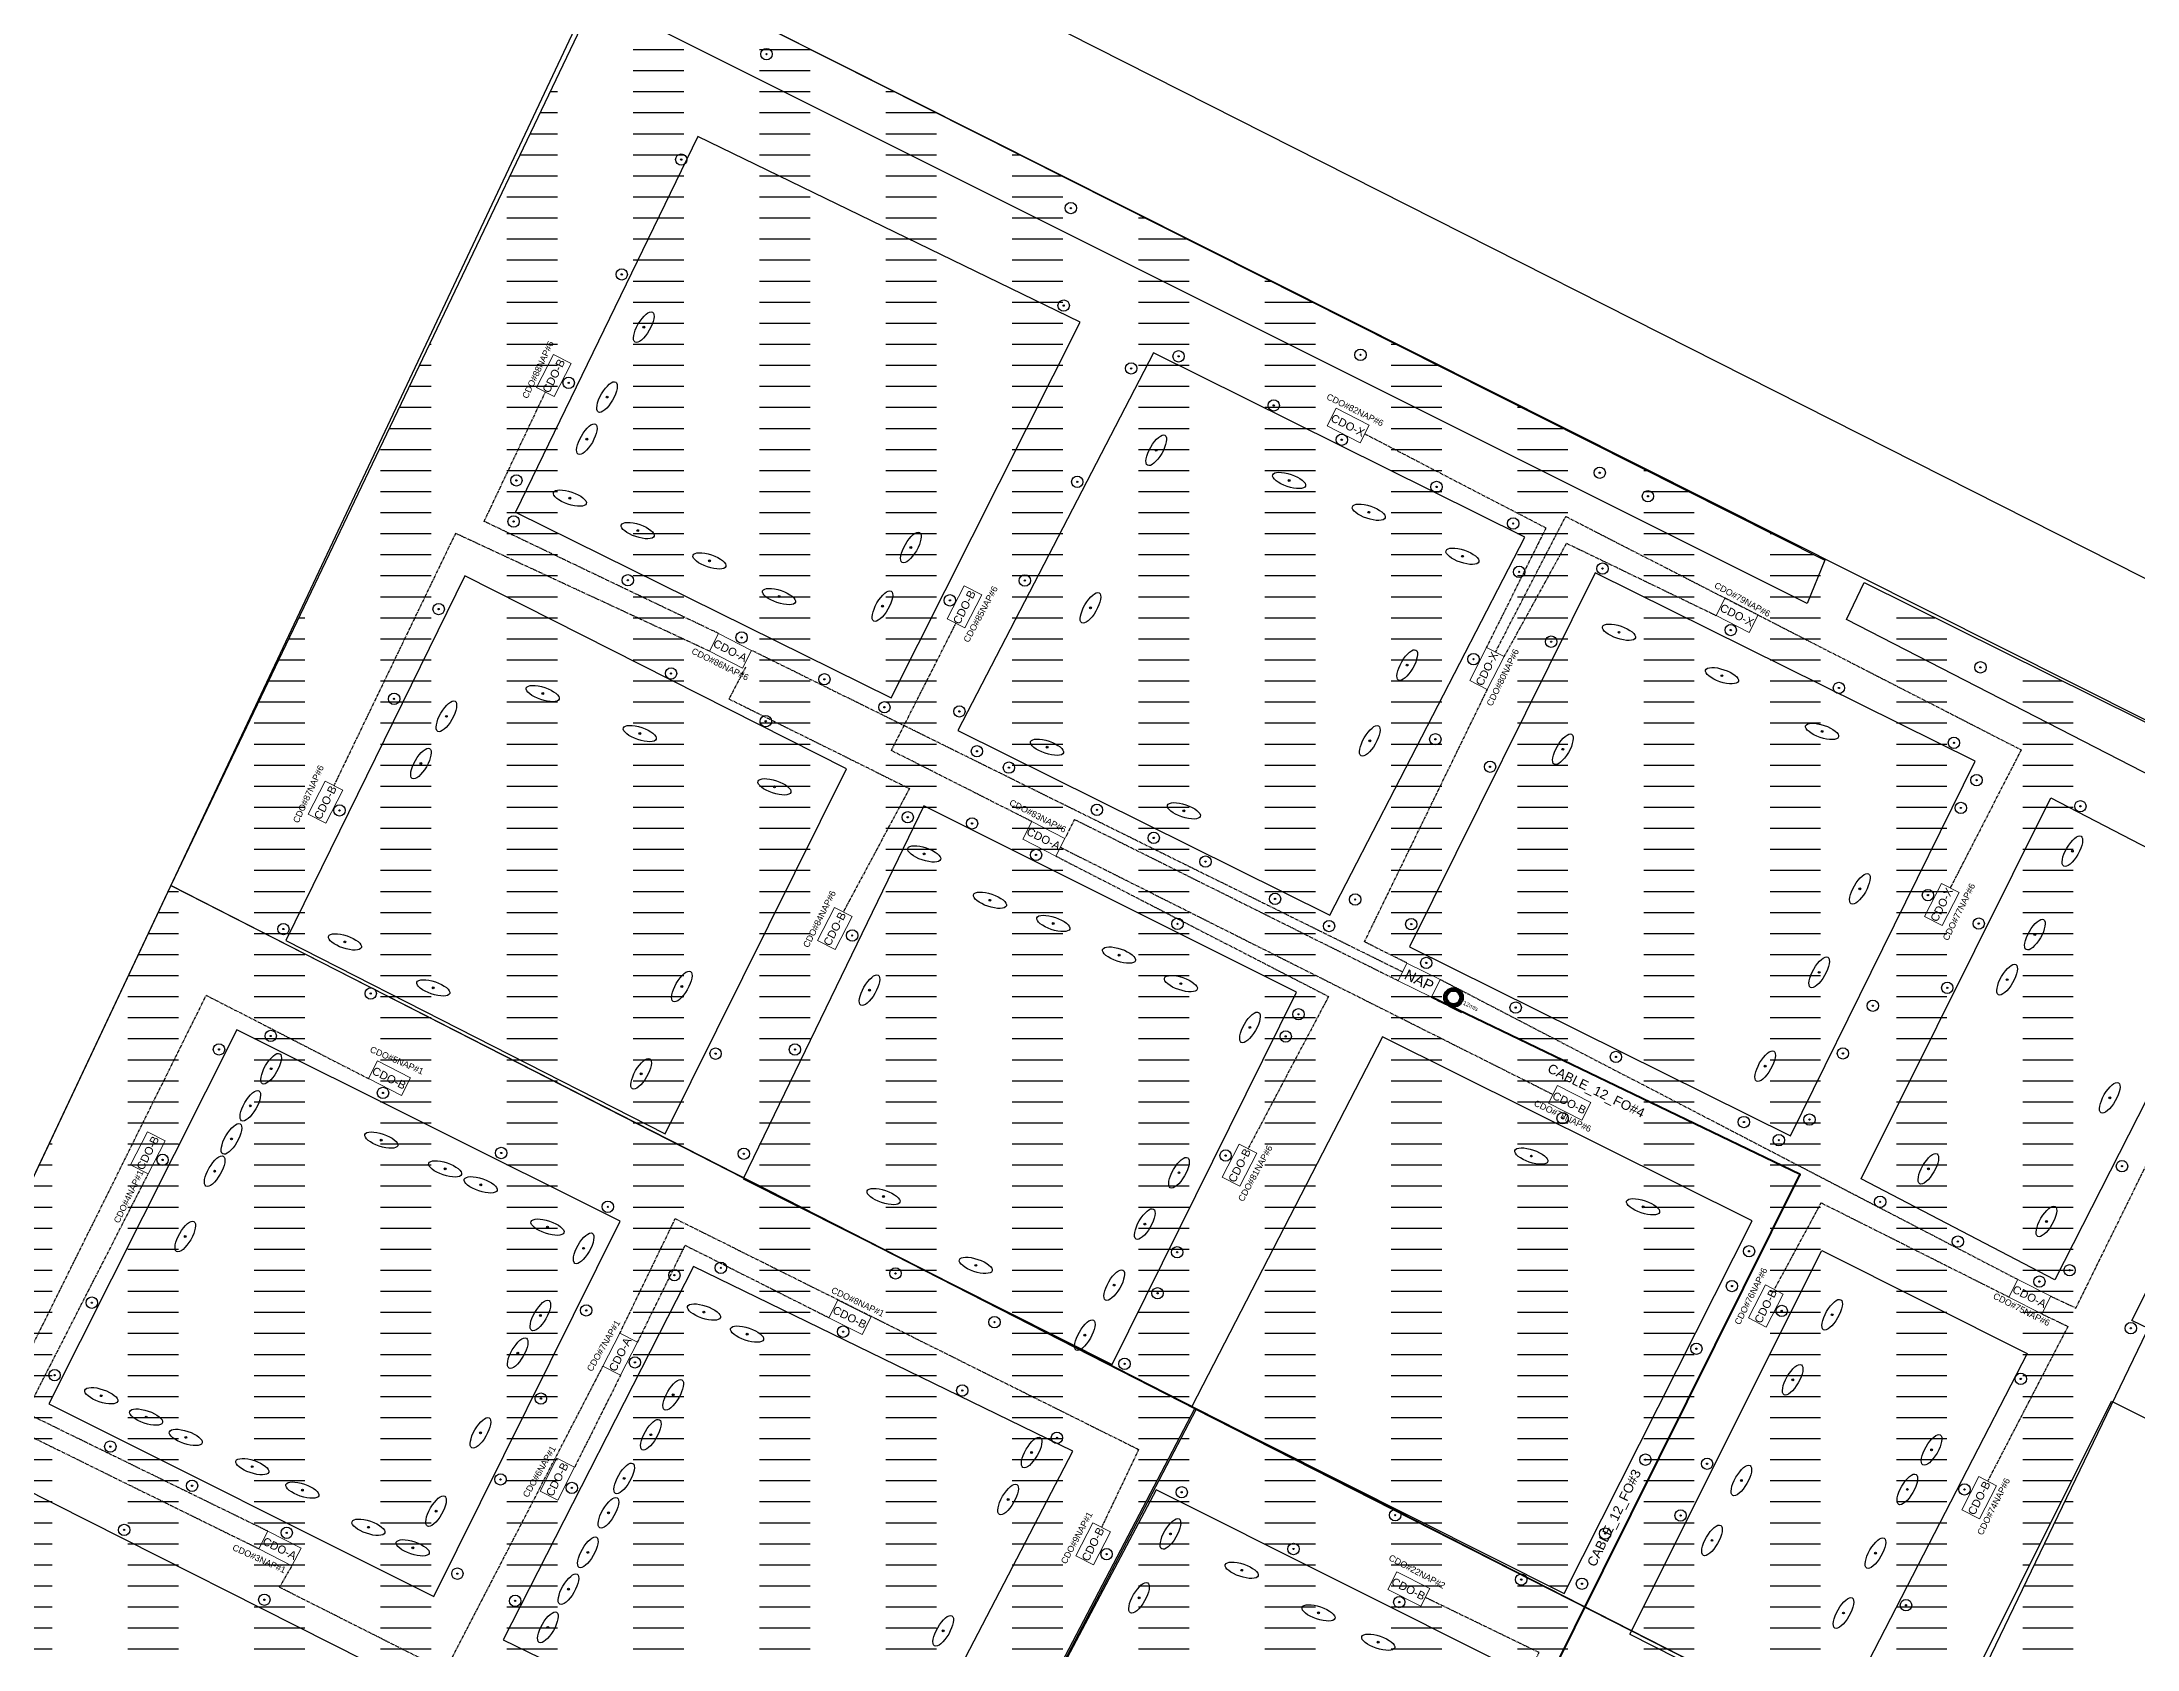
# Model space of a CAD drawing. Header units: metres. Extents: x 400841 to 403530, y 6344542 to 6346805.
# Drawn here: x 401739.6 to 402237.2, y 6345415 to 6345796.8 of the extents above; entities that cross this region are included whole.
import ezdxf
from ezdxf.enums import TextEntityAlignment as Align

# ---------------------------------------------------------------- set-up
doc = ezdxf.new("R2010")
doc.units = ezdxf.units.M
doc.header["$MEASUREMENT"] = 0
doc.linetypes.add('PHANTOM2', pattern=[1.25, 0.625, -0.125, 0.125, -0.125, 0.125, -0.125])
for name, color, linetype, lineweight in [('CDO', 10, 'Continuous', 20), ('Cluster', 62, 'Continuous', 30), ('Fibra_12_pelos_Diseño', 174, 'Continuous', 40), ('Fibra_CDO_A_a_CDO_B', 12, 'PHANTOM2', 30), ('Fibra_NAP_a_CDO_A', 52, 'PHANTOM2', 30), ('NAP', 102, 'Continuous', 20)]:
    doc.layers.add(name, color=color, linetype=linetype, lineweight=lineweight)
for name, color, linetype in [('CDO_name', 1, 'Continuous'), ('ID_CABLE', 7, 'Continuous'), ('Manzanas', 7, 'Continuous'), ('Postes', 5, 'Continuous'), ('Propiedades_Servicio', 104, 'Continuous')]:
    doc.layers.add(name, color=color, linetype=linetype)
doc.layers.get('0').off()
doc.styles.get("Standard").update_dxf_attribs({"font": 'arial.ttf'})
pattern_1 = [(0, (0, 0), (0, 5), [12, -18])]

# ---------------------------------------------------------------- blocks, each defined once
blk = doc.blocks.new('Postes')
at = {"layer": 'Postes'}
for radius in [1.35, 0.15]:
    blk.add_circle((0, 0), radius, dxfattribs=at)
blk = doc.blocks.new('HP')
blk.add_point((0, 0))
at = {"layer": 'Propiedades_Servicio'}
blk.add_circle((0, 0), 0.219, dxfattribs=at)
blk.add_ellipse((0, 0), major_axis=(2.06, 3.57), ratio=0.36506, dxfattribs=at)
blk = doc.blocks.new('CDO')
at = {"layer": 'CDO'}
blk.add_lwpolyline([(-4.34, 2.51), (4.48, 2.35), (4.39, -2.37), (-4.43, -2.2)], close=True, dxfattribs=at)
at = {"layer": 'CDO', "color": 7}
blk.add_attdef('CDO-X', text='', height=1.9, rotation=359.1864, dxfattribs=at).set_placement((-0.05, 0.06), align=Align.MIDDLE_CENTER)
blk = doc.blocks.new('NAP')
at = {"layer": 'NAP'}
blk.add_lwpolyline([(-4.46, -2.27), (4.36, -2.45), (4.46, 2.27), (-4.36, 2.45), (-4.46, -2.27)], dxfattribs=at)
at = {"layer": 'NAP', "color": 7}
blk.add_attdef('NAP', text='', height=2.5, rotation=359.0554, dxfattribs=at).set_placement((0.01, -1.26), align=Align.CENTER)
blk = doc.blocks.new('Ganancias')
for points in [[(0, -2.24), (-3.17, -2.3)], [(0, -1.58), (1.13, -1.51)], [(1.19, -1.91), (0, -1.88)], [(0, -2.24), (3.29, -2.28)]]:
    blk.add_lwpolyline(points)
for radius in [2.24, 1.88, 1.58]:
    blk.add_circle((0, 0), radius)
blk.add_attdef('10MTS', text='', height=1).set_placement((4.57, 0.44), align=Align.TOP_CENTER)
blk = doc.blocks.new('ACMAP_ANN_TEMPLATE_NAME_CABLE')
blk.add_attdef('CABLE', text='', height=1.5).set_placement((0, 0), align=Align.MIDDLE)
blk = doc.blocks.new('ACMAP_ANN_TEMPLATE_NAME_CAJA_CDO')
at = {"layer": 'CDO_name'}
blk.add_attdef('NAME_CDO', text='', height=1.5, dxfattribs=at).set_placement((0, 0), align=Align.TOP_CENTER)

msp = doc.modelspace()

# ---------------------------------------------------------------- hatches: boundary and pattern name
at = {"layer": 'Cluster', "transparency": 33554457}
h = msp.add_hatch(dxfattribs=at)
h.set_pattern_fill('ACAD_ISO03W100', color=1, style=2)
h.set_pattern_definition(pattern_1)
h.paths.add_polyline_path([(402281.95, 6345584.44), (402284.24, 6345583.35), (402290.01, 6345595.32), (402319.96, 6345581.05), (402320.15, 6345581.45), (402168.16, 6345659.62), (402172.73, 6345669.1), (402163.13, 6345673.92), (402158.83, 6345663.35), (401887.44, 6345799.15), (401885.82, 6345802.69), (401886.15, 6345806.56), (401888.08, 6345808.49), (401893.47, 6345809.44), (401876.07, 6345818.18), (401770.19, 6345596.43), (401906.27, 6345526.98), (401948.98, 6345615.28), (402037.53, 6345571.04), (401993.65, 6345482.39), (402012.67, 6345472.68), (402057.96, 6345560.46), (402145.73, 6345516.71), (402100.88, 6345427.67), (402117.1, 6345419.39), (402162.28, 6345509.71), (402211.05, 6345485.18), (402164.63, 6345395.13), (402181.48, 6345386.53), (402187.88, 6345383.28), (402188.95, 6345385.51), (402187.39, 6345386.29), (402231.11, 6345473.88), (402231.44, 6345473.72), (402239.83, 6345491.16), (402235.95, 6345493.02)])
h.paths.add_polyline_path([(402045.42, 6345589.37), (401957.13, 6345633.23), (402003.56, 6345722.91), (402091.79, 6345679.15)], flags=16)
h.paths.add_polyline_path([(402064.38, 6345581.84), (402108.46, 6345670.7), (402198.7, 6345625.96), (402154.88, 6345536.91)], flags=16)
h.paths.add_polyline_path([(402063.73, 6345577.98), (402071.65, 6345574.08), (402069.56, 6345569.85), (402061.65, 6345573.75)], flags=16)
h.paths.add_polyline_path([(402063.71, 6345577.42), (402071.29, 6345573.73), (402069.64, 6345570.36), (402062.06, 6345574.05)], flags=0)
h.paths.add_polyline_path([(401941.24, 6345640.97), (401852.02, 6345685.07), (401895.38, 6345774.32), (401986.16, 6345730.22)], flags=16)
h.paths.add_polyline_path([(401930.64, 6345624.12), (401887.56, 6345537.39), (401797.47, 6345583.35), (401839.97, 6345670)], flags=16)
h.paths.add_polyline_path([(402171.63, 6345526.68), (402216.64, 6345617.22), (402263.54, 6345592.87), (402217.63, 6345502.73)], flags=16)
h.paths.add_polyline_path([(402057.96, 6345560.46), (402012.67, 6345472.68), (402022.55, 6345467.64), (402101.13, 6345428.17), (402145.73, 6345516.71)], flags=17)
h.paths.add_polyline_path([(402037.53, 6345571.04), (401948.98, 6345615.28), (401906.27, 6345526.98), (401957.17, 6345501.01), (401993.76, 6345482.6)], flags=17)
h.paths.add_polyline_path([(402211.05, 6345485.18), (402162.28, 6345509.71), (402117.1, 6345419.39), (402164.63, 6345395.13)], flags=17)
h.paths.add_polyline_path([(401939.55, 6345786.28), (401893.47, 6345809.44), (401888.08, 6345808.49), (401886.15, 6345806.56), (401885.82, 6345802.69), (401887.44, 6345799.15), (402158.83, 6345663.35), (402163.02, 6345673.66)], flags=17)
h.paths.add_polyline_path([(402172.37, 6345668.34), (402168.16, 6345659.62), (402320.15, 6345581.45), (402325.32, 6345592.42), (402323.08, 6345593.55)])
h = msp.add_hatch(dxfattribs=at)
h.set_pattern_fill('ACAD_ISO03W100', color=3, style=2)
h.set_pattern_definition(pattern_1)
h.paths.add_polyline_path([(402013.31, 6345472.06), (401930.17, 6345514.59), (401906.13, 6345526.69), (401906.21, 6345526.85), (401770.19, 6345596.43), (401661.56, 6345366.02), (401672.29, 6345349.49), (401892.08, 6345240.48)])
h.paths.add_polyline_path([(401849.14, 6345417.15), (401894.34, 6345505.91), (401984.37, 6345461.98), (401938.45, 6345373.67)], flags=16)
h.paths.add_polyline_path([(401824.65, 6345408.03), (401780.57, 6345317.72), (401687.55, 6345362.36), (401734.35, 6345453.64)], flags=16)
h.paths.add_polyline_path([(401840.53, 6345399.53), (401930.88, 6345354.52), (401886.82, 6345265.18), (401796.26, 6345308.89)], flags=16)
h.paths.add_polyline_path([(401832.64, 6345427.47), (401741.2, 6345473.24), (401785.84, 6345562.13), (401876.92, 6345516.63)], flags=16)
h.paths.add_polyline_path([(401850.03, 6345405.05), (401857.94, 6345401.15), (401855.86, 6345396.92), (401847.94, 6345400.82)], flags=16)
h.paths.add_polyline_path([(401840.53, 6345399.53), (401796.26, 6345308.89), (401886.82, 6345265.18), (401930.88, 6345354.52)], flags=0)
h.paths.add_polyline_path([(401824.65, 6345408.03), (401734.35, 6345453.64), (401687.55, 6345362.36), (401780.57, 6345317.72)], flags=0)
h.paths.add_polyline_path([(401876.92, 6345516.63), (401785.84, 6345562.13), (401741.2, 6345473.24), (401832.64, 6345427.47)], flags=0)
h.paths.add_polyline_path([(401984.37, 6345461.98), (401894.34, 6345505.91), (401849.14, 6345417.15), (401938.45, 6345373.67)], flags=0)
h = msp.add_hatch(dxfattribs=at)
h.set_pattern_fill('ACAD_ISO03W100', color=6, style=2)
h.set_pattern_definition(pattern_1)
h.paths.add_polyline_path([(402550.77, 6345468.51), (402494.14, 6345497.11), (402498.02, 6345505.51), (402331.97, 6345589.01), (402326.05, 6345592.05), (402320.19, 6345580.94), (402290.01, 6345595.32), (402187.88, 6345383.28), (402314.93, 6345318.65), (402306.12, 6345301.44), (402432.16, 6345237.89)])
h.paths.add_polyline_path([(402367.07, 6345425.06), (402364.99, 6345420.83), (402357.07, 6345424.73), (402359.16, 6345428.96)], flags=16)
h.paths.add_polyline_path([(402357.49, 6345425.04), (402365.07, 6345421.34), (402366.71, 6345424.71), (402359.13, 6345428.41)], flags=8)
h = msp.add_hatch(dxfattribs=at)
h.set_pattern_fill('ACAD_ISO03W100', color=4, style=2)
h.set_pattern_definition(pattern_1)
h.paths.add_polyline_path([(402314.93, 6345318.65), (402187.88, 6345383.28), (402187.87, 6345383.27), (402181.48, 6345386.53), (402013.66, 6345471.89), (401892.44, 6345240.31), (402197.31, 6345088.77)])
h.paths.add_polyline_path([(402053.04, 6345318.43), (402048.84, 6345320.56), (402052.82, 6345328.43), (402057.03, 6345326.3)], flags=16)
h.paths.add_polyline_path([(402052.74, 6345318.85), (402056.52, 6345326.38), (402053.17, 6345328.07), (402049.39, 6345320.53)], flags=8)

# ---------------------------------------------------------------- linework, layer by layer
at = {"layer": 'Cluster'}
for points in [[(401770.19, 6345596.43), (402187.87, 6345383.27), (402290.01, 6345595.32), (402320.19, 6345580.94), (402326.05, 6345592.05), (401876.07, 6345818.18), (401770.19, 6345596.43)], [(401892.43, 6345240.3), (402013.66, 6345471.88), (401770.19, 6345596.43), (401661.56, 6345366.02), (401672.29, 6345349.49), (401892.43, 6345240.3)]]:
    msp.add_lwpolyline(points, dxfattribs=at)
msp.add_lwpolyline([(402314.93, 6345318.65), (402013.31, 6345472.07), (401892.08, 6345240.49), (402197.31, 6345088.77)], close=True, dxfattribs=at)
at = {"layer": 'Fibra_12_pelos_Diseño', "ltscale": 15}
for points in [[(402157.01, 6345527.46), (402157.15, 6345527.75), (402069.56, 6345569.85)], [(402057.03, 6345326.3), (402157.01, 6345527.46)]]:
    msp.add_lwpolyline(points, dxfattribs=at)
at = {"layer": 'Fibra_CDO_A_a_CDO_B'}
for points in [[(401900.25, 6345656.27), (401844.6, 6345682.9), (401859.13, 6345713.62)], [(402082.68, 6345652.94), (402096.79, 6345681.3), (402053.72, 6345703.68)], [(402084.78, 6345651.86), (402101.46, 6345684.07), (402209.65, 6345628.62), (402192.79, 6345595.81)], [(401898.1, 6345652.07), (401837.79, 6345680.05), (401808.9, 6345620.11)], [(402086.88, 6345650.79), (402101.68, 6345677.69), (402137.21, 6345660.53)], [(401974.67, 6345611.59), (401941.31, 6345628.46), (401956.63, 6345658.65)], [(401906.68, 6345648.28), (401902.74, 6345640.71), (401945.59, 6345619.43), (401929.89, 6345590.09)], [(401981.45, 6345605.47), (402098.47, 6345546.74)], [(401980.38, 6345603.37), (402045.14, 6345570.02), (402026.03, 6345533.88)], [(401791.1, 6345438.77), (401728.61, 6345469.54), (401778.59, 6345570.31), (401817.1, 6345550.52)], [(402216.68, 6345498.8), (402222.64, 6345496.01), (402245.17, 6345541.82)], [(401793.24, 6345442.97), (401735.76, 6345471.07), (401764.81, 6345527.9)], [(402206.68, 6345498.61), (402162.09, 6345520.98), (402150.99, 6345500.42)], [(401876.83, 6345490.05), (401889.98, 6345517.24), (402000.04, 6345462.39), (401991.22, 6345443.89)], [(401881.03, 6345487.89), (401892.34, 6345510.91), (401926.48, 6345493.71)], [(402214.54, 6345494.6), (402220.73, 6345491.64), (402201.68, 6345454.87)], [(401877, 6345480.04), (401866.09, 6345458.21)], [(402079.09, 6345381.29), (402095.13, 6345414.15), (402068.11, 6345427.26)]]:
    msp.add_lwpolyline(points, dxfattribs=at)
at = {"layer": 'Fibra_NAP_a_CDO_A'}
for points in [[(402062.69, 6345575.86), (401908.11, 6345652.26)], [(402063.73, 6345577.98), (402053.67, 6345583.02), (402082.85, 6345642.94)], [(402061.65, 6345573.75), (401984.8, 6345612.05), (401982.53, 6345607.58)], [(402071.65, 6345574.08), (402208.82, 6345502.81)], [(401850.03, 6345405.05), (401836.51, 6345412.01), (401872.81, 6345482.2)], [(401848.99, 6345402.94), (401796, 6345429.66), (401798.95, 6345434.76)]]:
    msp.add_lwpolyline(points, dxfattribs=at)
at = {"layer": 'Manzanas'}
msp.add_line((402116.69, 6345418.56), (402164.28, 6345394.45), dxfattribs=at)
for points in [[(401909.25, 6345836.38), (402292.07, 6345642.57), (402291.64, 6345685.71), (402325.83, 6345718.15), (402293.67, 6345740.89), (402293.42, 6345766.42), (402334.01, 6345778.54), (401968.8, 6345962.61), (401909.25, 6345836.38)], [(401887.44, 6345799.15), (401885.82, 6345802.69), (401886.15, 6345806.56), (401888.08, 6345808.49), (401893.56, 6345809.46), (402163.02, 6345673.66), (402158.83, 6345663.35), (401887.44, 6345799.15)], [(402130.3, 6345122.33), (401672.29, 6345349.49), (401661.56, 6345366.02), (401868.73, 6345805.43)], [(401852.02, 6345685.07), (401941.24, 6345640.97), (401986.16, 6345730.22), (401895.38, 6345774.32), (401852.02, 6345685.07)], [(402091.79, 6345679.15), (402003.56, 6345722.91), (401957.13, 6345633.23), (402045.42, 6345589.37), (402091.79, 6345679.15)], [(401797.47, 6345583.35), (401887.56, 6345537.39), (401930.64, 6345624.12), (401839.97, 6345670), (401797.47, 6345583.35)], [(402108.46, 6345670.7), (402064.38, 6345581.84), (402154.88, 6345536.91), (402198.7, 6345625.96), (402108.46, 6345670.7)], [(402168.16, 6345659.62), (402172.37, 6345668.34), (402325.33, 6345592.43), (402320.15, 6345581.45), (402168.16, 6345659.62)], [(401948.98, 6345615.28), (401906.13, 6345526.69), (401993.76, 6345482.6), (402037.53, 6345571.04), (401948.98, 6345615.28)], [(402263.54, 6345592.87), (402217.63, 6345502.73), (402171.63, 6345526.68), (402216.64, 6345617.22), (402263.54, 6345592.87)], [(402352.03, 6345550.84), (402306.53, 6345459.11), (402235.95, 6345493.02), (402281.95, 6345584.44), (402352.03, 6345550.84)], [(401876.92, 6345516.63), (401785.84, 6345562.13), (401741.2, 6345473.24), (401832.64, 6345427.47), (401876.92, 6345516.63)], [(402145.73, 6345516.71), (402057.96, 6345560.46), (402012.64, 6345472.62), (402101.13, 6345428.17), (402145.73, 6345516.71)], [(402116.69, 6345418.56), (402162.28, 6345509.71), (402211.05, 6345485.18), (402164.28, 6345394.45)], [(401984.37, 6345461.98), (401894.34, 6345505.91), (401849.14, 6345417.15), (401938.45, 6345373.67), (401984.37, 6345461.98)], [(402253, 6345353.23), (402187.39, 6345386.29), (402231.11, 6345473.88), (402296.66, 6345441.11), (402252.73, 6345352.7)], [(401687.55, 6345362.36), (401780.57, 6345317.72), (401824.65, 6345408.03), (401734.35, 6345453.64), (401687.55, 6345362.36)], [(402089.84, 6345409.87), (402004.2, 6345452.84), (401957.03, 6345363.72), (402044.59, 6345320.23), (402089.84, 6345409.87)]]:
    msp.add_lwpolyline(points, dxfattribs=at)

# ---------------------------------------------------------------- block references
at = {"layer": 'CDO'}
for p, rotation, values in [((401861.2, 6345717.49), 63.90027198787766, {'CDO-X': 'CDO-B'}), ((402049.74, 6345705.64), 334.0033842044514, {'CDO-X': 'CDO-X'}), ((401958.7, 6345662.52), 63.90027198787766, {'CDO-X': 'CDO-B'}), ((402142.15, 6345660.57), 334.0033842044514, {'CDO-X': 'CDO-X'}), ((401903.05, 6345652.11), 334.0033842044514, {'CDO-X': 'CDO-A'}), ((402082.82, 6345647.89), 63.90027198787766, {'CDO-X': 'CDO-X'}), ((401806.94, 6345616.13), 63.90027198787766, {'CDO-X': 'CDO-B'}), ((401977.47, 6345607.43), 334.0033842044514, {'CDO-X': 'CDO-A'}), ((402190.83, 6345591.83), 63.90027198787766, {'CDO-X': 'CDO-X'}), ((401927.93, 6345586.11), 63.90027198787766, {'CDO-X': 'CDO-B'}), ((401822.05, 6345550.56), 334.0033842044514, {'CDO-X': 'CDO-B'}), ((402102.35, 6345544.68), 334.0033842044514, {'CDO-X': 'CDO-B'}), ((401764.78, 6345532.85), 63.90027198787766, {'CDO-X': 'CDO-B'}), ((402024.07, 6345529.9), 63.90027198787766, {'CDO-X': 'CDO-B'}), ((402149.02, 6345496.44), 63.90027198787766, {'CDO-X': 'CDO-B'}), ((402211.63, 6345498.65), 334.0033842044514, {'CDO-X': 'CDO-A'}), ((401931.43, 6345493.75), 334.0033842044514, {'CDO-X': 'CDO-B'}), ((401876.97, 6345484.99), 63.90027198787766, {'CDO-X': 'CDO-A'}), ((401862.03, 6345455.31), 63.90027198787766, {'CDO-X': 'CDO-B'}), ((402199.72, 6345450.89), 63.90027198787766, {'CDO-X': 'CDO-B'}), ((401989.26, 6345439.91), 63.90027198787766, {'CDO-X': 'CDO-B'}), ((401796.04, 6345438.81), 334.0033842044514, {'CDO-X': 'CDO-A'}), ((402064.13, 6345429.21), 334.0033842044514, {'CDO-X': 'CDO-B'})]:
    msp.add_blockref('CDO', p, dxfattribs=dict(at, rotation=rotation)).add_auto_attribs(values)
at = {"layer": 'CDO_name'}
for p, rotation, values in [((401856.69, 6345719.25), 64.76901359276007, {'NAME_CDO': 'CDO#88NAP#6'}), ((402051.78, 6345710.05), 333.4596699471315, {'NAME_CDO': 'CDO#82NAP#6'}), ((401961.83, 6345661.2), 61.72447730536977, {'NAME_CDO': 'CDO#85NAP#6'}), ((402143.8, 6345664.99), 331.1395163309676, {'NAME_CDO': 'CDO#79NAP#6'}), ((401900.98, 6345649.64), 333.668346968505, {'NAME_CDO': 'CDO#86NAP#6'}), ((402085.83, 6345646.14), 63.84460303303533, {'NAME_CDO': 'CDO#80NAP#6'}), ((401802.18, 6345618.43), 65.53270972701394, {'NAME_CDO': 'CDO#87NAP#6'}), ((401976.44, 6345613.57), 332.9639329346925, {'NAME_CDO': 'CDO#83NAP#6'}), ((401923.56, 6345588.76), 63.41024018256284, {'NAME_CDO': 'CDO#84NAP#6'}), ((402194.18, 6345590.45), 63.90021042202357, {'NAME_CDO': 'CDO#77NAP#6'}), ((401824.16, 6345555.54), 336.4902868771075, {'NAME_CDO': 'CDO#5NAP#1'}), ((402101.08, 6345542.31), 334.3141716262377, {'NAME_CDO': 'CDO#78NAP#6'}), ((402027.08, 6345528.36), 61.53116027416547, {'NAME_CDO': 'CDO#81NAP#6'}), ((401759.47, 6345522.81), 64.4621223127046, {'NAME_CDO': 'CDO#4NAP#1'}), ((402144.78, 6345499.16), 63.41018237681759, {'NAME_CDO': 'CDO#76NAP#6'}), ((401933.66, 6345498.15), 334.5606357689957, {'NAME_CDO': 'CDO#8NAP#1'}), ((402210.08, 6345496.35), 332.9594760614654, {'NAME_CDO': 'CDO#75NAP#6'}), ((401872.29, 6345487.42), 60.01963506294719, {'NAME_CDO': 'CDO#7NAP#1'}), ((401857.04, 6345457.51), 60.40377698213435, {'NAME_CDO': 'CDO#6NAP#1'}), ((402202.41, 6345449.18), 63.4102014725387, {'NAME_CDO': 'CDO#74NAP#6'}), ((401984.66, 6345441.76), 61.994860942004, {'NAME_CDO': 'CDO#9NAP#1'}), ((401791.48, 6345437.13), 335.6607615156718, {'NAME_CDO': 'CDO#3NAP#1'}), ((402066.5, 6345434.06), 331.9531931201576, {'NAME_CDO': 'CDO#22NAP#2'})]:
    msp.add_blockref('ACMAP_ANN_TEMPLATE_NAME_CAJA_CDO', p, dxfattribs=dict(at, rotation=rotation)).add_auto_attribs(values)
at = {"layer": 'Cluster', "rotation": 334.9351310527323}
msp.add_blockref('NAP', (402066.65, 6345573.91), dxfattribs=at).add_auto_attribs({'NAP': 'NAP'})
at = {"layer": 'Fibra_12_pelos_Diseño', "rotation": 334.1632346316972}
msp.add_blockref('Ganancias', (402074.8, 6345569.81), dxfattribs=at).add_auto_attribs({'10MTS': '12mts'})
at = {"layer": 'ID_CABLE', "xscale": 1.5, "yscale": 1.5, "zscale": 1.5, "rotation": 333.9947660792791}
msp.add_blockref('ACMAP_ANN_TEMPLATE_NAME_CABLE', (402108.59, 6345547.39), dxfattribs=at).add_auto_attribs({'CABLE': 'CABLE_12_FO#4'})
at = {"layer": 'ID_CABLE', "color": 7, "xscale": 1.5, "yscale": 1.5, "zscale": 1.5, "rotation": 64.15477273673093}
msp.add_blockref('ACMAP_ANN_TEMPLATE_NAME_CABLE', (402113.22, 6345446.01), dxfattribs=at).add_auto_attribs({'CABLE': 'CABLE_12_FO#3'})
at = {"layer": 'Manzanas'}
for p in [(401911.66, 6345793.89), (401891.41, 6345768.85), (401983.92, 6345757.34), (401877.27, 6345741.58), (401982.23, 6345734.17), (402052.72, 6345722.46), (401998.25, 6345719.24), (402009.53, 6345722.11), (401864.67, 6345715.82), (402032.12, 6345710.45), (402048.28, 6345702.29), (401852.26, 6345692.63), (402109.55, 6345694.45), (401985.46, 6345692.3), (402070.79, 6345691.08), (402121, 6345688.86), (401851.6, 6345682.87), (402088.99, 6345682.4), (401878.73, 6345668.91), (401973, 6345668.84), (402110.2, 6345671.68), (401955.21, 6345664.14), (401833.79, 6345662.06), (401905.75, 6345655.31), (402140.65, 6345657.07), (402199.96, 6345648.22), (401888.98, 6345646.77), (401925.4, 6345645.38), (402166.36, 6345643.32), (401823.21, 6345640.73), (401939.65, 6345638.73), (401957.46, 6345637.75), (401911.48, 6345635.42), (401961.64, 6345628.28), (402193.67, 6345630.29), (401969.23, 6345624.39), (402199.04, 6345621.41), (401810.25, 6345614.24), (401990.13, 6345614.36), (402223.69, 6345615.22), (401945.2, 6345612.6), (401960.47, 6345611.15), (401975.67, 6345603.65), (402003.62, 6345607.7), (402015.92, 6345602.06), (402032.43, 6345593.21), (401796.91, 6345586.05), (401932.01, 6345584.52), (402009.26, 6345587.28), (402045.25, 6345586.75), (402068.35, 6345578), (401817.65, 6345570.73), (402089.58, 6345567.39), (401793.9, 6345560.64), (401781.62, 6345557.45), (401899.56, 6345556.44), (401918.4, 6345557.42), (402113.4, 6345555.66), (401820.57, 6345547.11), (402100.73, 6345541.12), (402143.78, 6345540.2), (402152.08, 6345535.88), (401768.22, 6345531.2), (401848.65, 6345532.84), (401906.26, 6345532.67), (401873.96, 6345520.06), (402176.15, 6345521.24), (402194.6, 6345511.79), (401889.77, 6345503.81), (401900.81, 6345505.55), (401942.28, 6345504.24), (402213.97, 6345502.28), (401751.42, 6345497.28), (401868.84, 6345495.45), (401929.85, 6345490.39), (401965.81, 6345492.65), (402235.68, 6345491.21), (401742.58, 6345480.05), (401880.4, 6345483.1), (401858.07, 6345474.49), (401958.14, 6345476.41), (401980.63, 6345465.17), (401755.81, 6345463.08), (401775.22, 6345453.78), (401848.49, 6345455.3), (401865.42, 6345453.27), (402010.26, 6345452.23), (402060.95, 6345446.8), (401759.1, 6345443.29), (401797.7, 6345442.61), (402036.81, 6345438.76), (401838.23, 6345432.9), (402090.9, 6345431.49), (401792.39, 6345426.71), (401851.96, 6345426.43), (402061.94, 6345426.15)]:
    msp.add_blockref('Postes', p, dxfattribs=at)
at = {"layer": 'Postes'}
for p in [(402090.41, 6345670.9), (402098.01, 6345654.32), (402079.57, 6345650.17), (402070.5, 6345631.14), (402083.49, 6345624.61), (402195.31, 6345614.81), (402051.47, 6345593.06), (402187.49, 6345594.11), (402064.79, 6345587.2), (402199.55, 6345587.34), (402192.08, 6345572.07), (402038.01, 6345565.79), (402174.4, 6345567.83), (402034.96, 6345560.53), (402167.3, 6345556.5), (402159.36, 6345540.77), (402020.69, 6345532.23), (402233.58, 6345529.7), (402009.19, 6345509.25), (402145, 6345509.49), (402221.13, 6345504.98), (402004.53, 6345499.52), (402140.95, 6345501.23), (402152.76, 6345495.32), (402132.5, 6345486.34), (401996.69, 6345482.75), (402209.54, 6345479.17), (402120.38, 6345459.98), (402135.03, 6345459.02), (402196.18, 6345452.92), (402128.75, 6345446.71), (402110.84, 6345442.41), (401992.43, 6345437.52), (402105.33, 6345430.5), (402182.28, 6345425.4)]:
    msp.add_blockref('Postes', p, dxfattribs=at)
at = {"layer": 'Propiedades_Servicio'}
for p in [(401882.5, 6345729.04), (401873.78, 6345712.44), (401868.99, 6345702.43), (402004.21, 6345699.79), (401945.95, 6345676.69), (401939.19, 6345662.77), (401988.59, 6345662.34), (402063.83, 6345648.76), (401835.63, 6345636.58), (402054.93, 6345630.75), (401829.58, 6345625.36), (402100.8, 6345628.75), (402221.8, 6345604.54), (402171.33, 6345595.59), (402212.9, 6345584.72), (402161.66, 6345575.76), (401891.54, 6345572.39), (401936.11, 6345571.51), (402206.29, 6345574.02), (402026.47, 6345562.68), (401794, 6345552.86), (401881.87, 6345551.66), (402148.83, 6345553.47), (402230.68, 6345545.96), (401789.06, 6345544.06), (401784.57, 6345536.18), (401780.59, 6345528.53), (402009.62, 6345528.15), (402187.59, 6345529.09), (402001.49, 6345515.96), (402215.63, 6345516.58), (401773.61, 6345513), (401868.22, 6345510.19), (401994.24, 6345501.46), (401857.95, 6345494.23), (402164.74, 6345494.42), (401987.26, 6345489.56), (401852.56, 6345485.29), (402155.37, 6345478.96), (401889.5, 6345475.39), (401843.71, 6345466.34), (401884.18, 6345465.91), (401974.62, 6345461.69), (402188.36, 6345462.31), (401877.85, 6345455.53), (402143.18, 6345455.04), (402182.6, 6345452.92), (401833.17, 6345447.76), (401874.11, 6345447.35), (401969.03, 6345450.52), (402007.58, 6345442.33), (401869.22, 6345437.96), (402136.21, 6345440.81), (402175.02, 6345437.78), (401864.61, 6345429.2), (402000.13, 6345427.16), (402167.44, 6345423.55), (401859.73, 6345420.15), (401953.62, 6345419.31)]:
    msp.add_blockref('HP', p, dxfattribs=at)
at = {"layer": 'Propiedades_Servicio', "rotation": 281.2153719011788}
for p in [(402035.77, 6345692.62), (401864.95, 6345688.42), (401881.07, 6345680.7), (402054.69, 6345685.06), (401898.11, 6345673.51), (402076.94, 6345674.61), (401914.63, 6345665.04), (402114.12, 6345656.55), (402138.57, 6345646.24), (401858.51, 6345641.99), (401881.56, 6345632.49), (402162.35, 6345633.01), (401978.28, 6345629.25), (401913.55, 6345619.83), (402010.78, 6345614.13), (401949.11, 6345603.89), (401964.72, 6345592.88), (401979.77, 6345587.38), (401811.54, 6345582.98), (401995.38, 6345579.86), (401832.52, 6345572.07), (402010.07, 6345573.07), (401820.16, 6345535.9), (402093.3, 6345532.11), (401835.32, 6345529.07), (401843.78, 6345525.28), (401939.45, 6345522.49), (402119.84, 6345520.06), (401859.64, 6345515.22), (401961.36, 6345506.15), (401896.8, 6345495.05), (401907.04, 6345489.81), (401753.66, 6345475.18), (401764.31, 6345470.1), (401773.74, 6345465.27), (401789.53, 6345458.32), (401801.42, 6345452.75), (401817.12, 6345443.91), (401827.64, 6345439.03), (402024.52, 6345433.7), (402042.76, 6345423.58), (402056.94, 6345416.61)]:
    msp.add_blockref('HP', p, dxfattribs=at)

doc.saveas('drawing.dxf')
